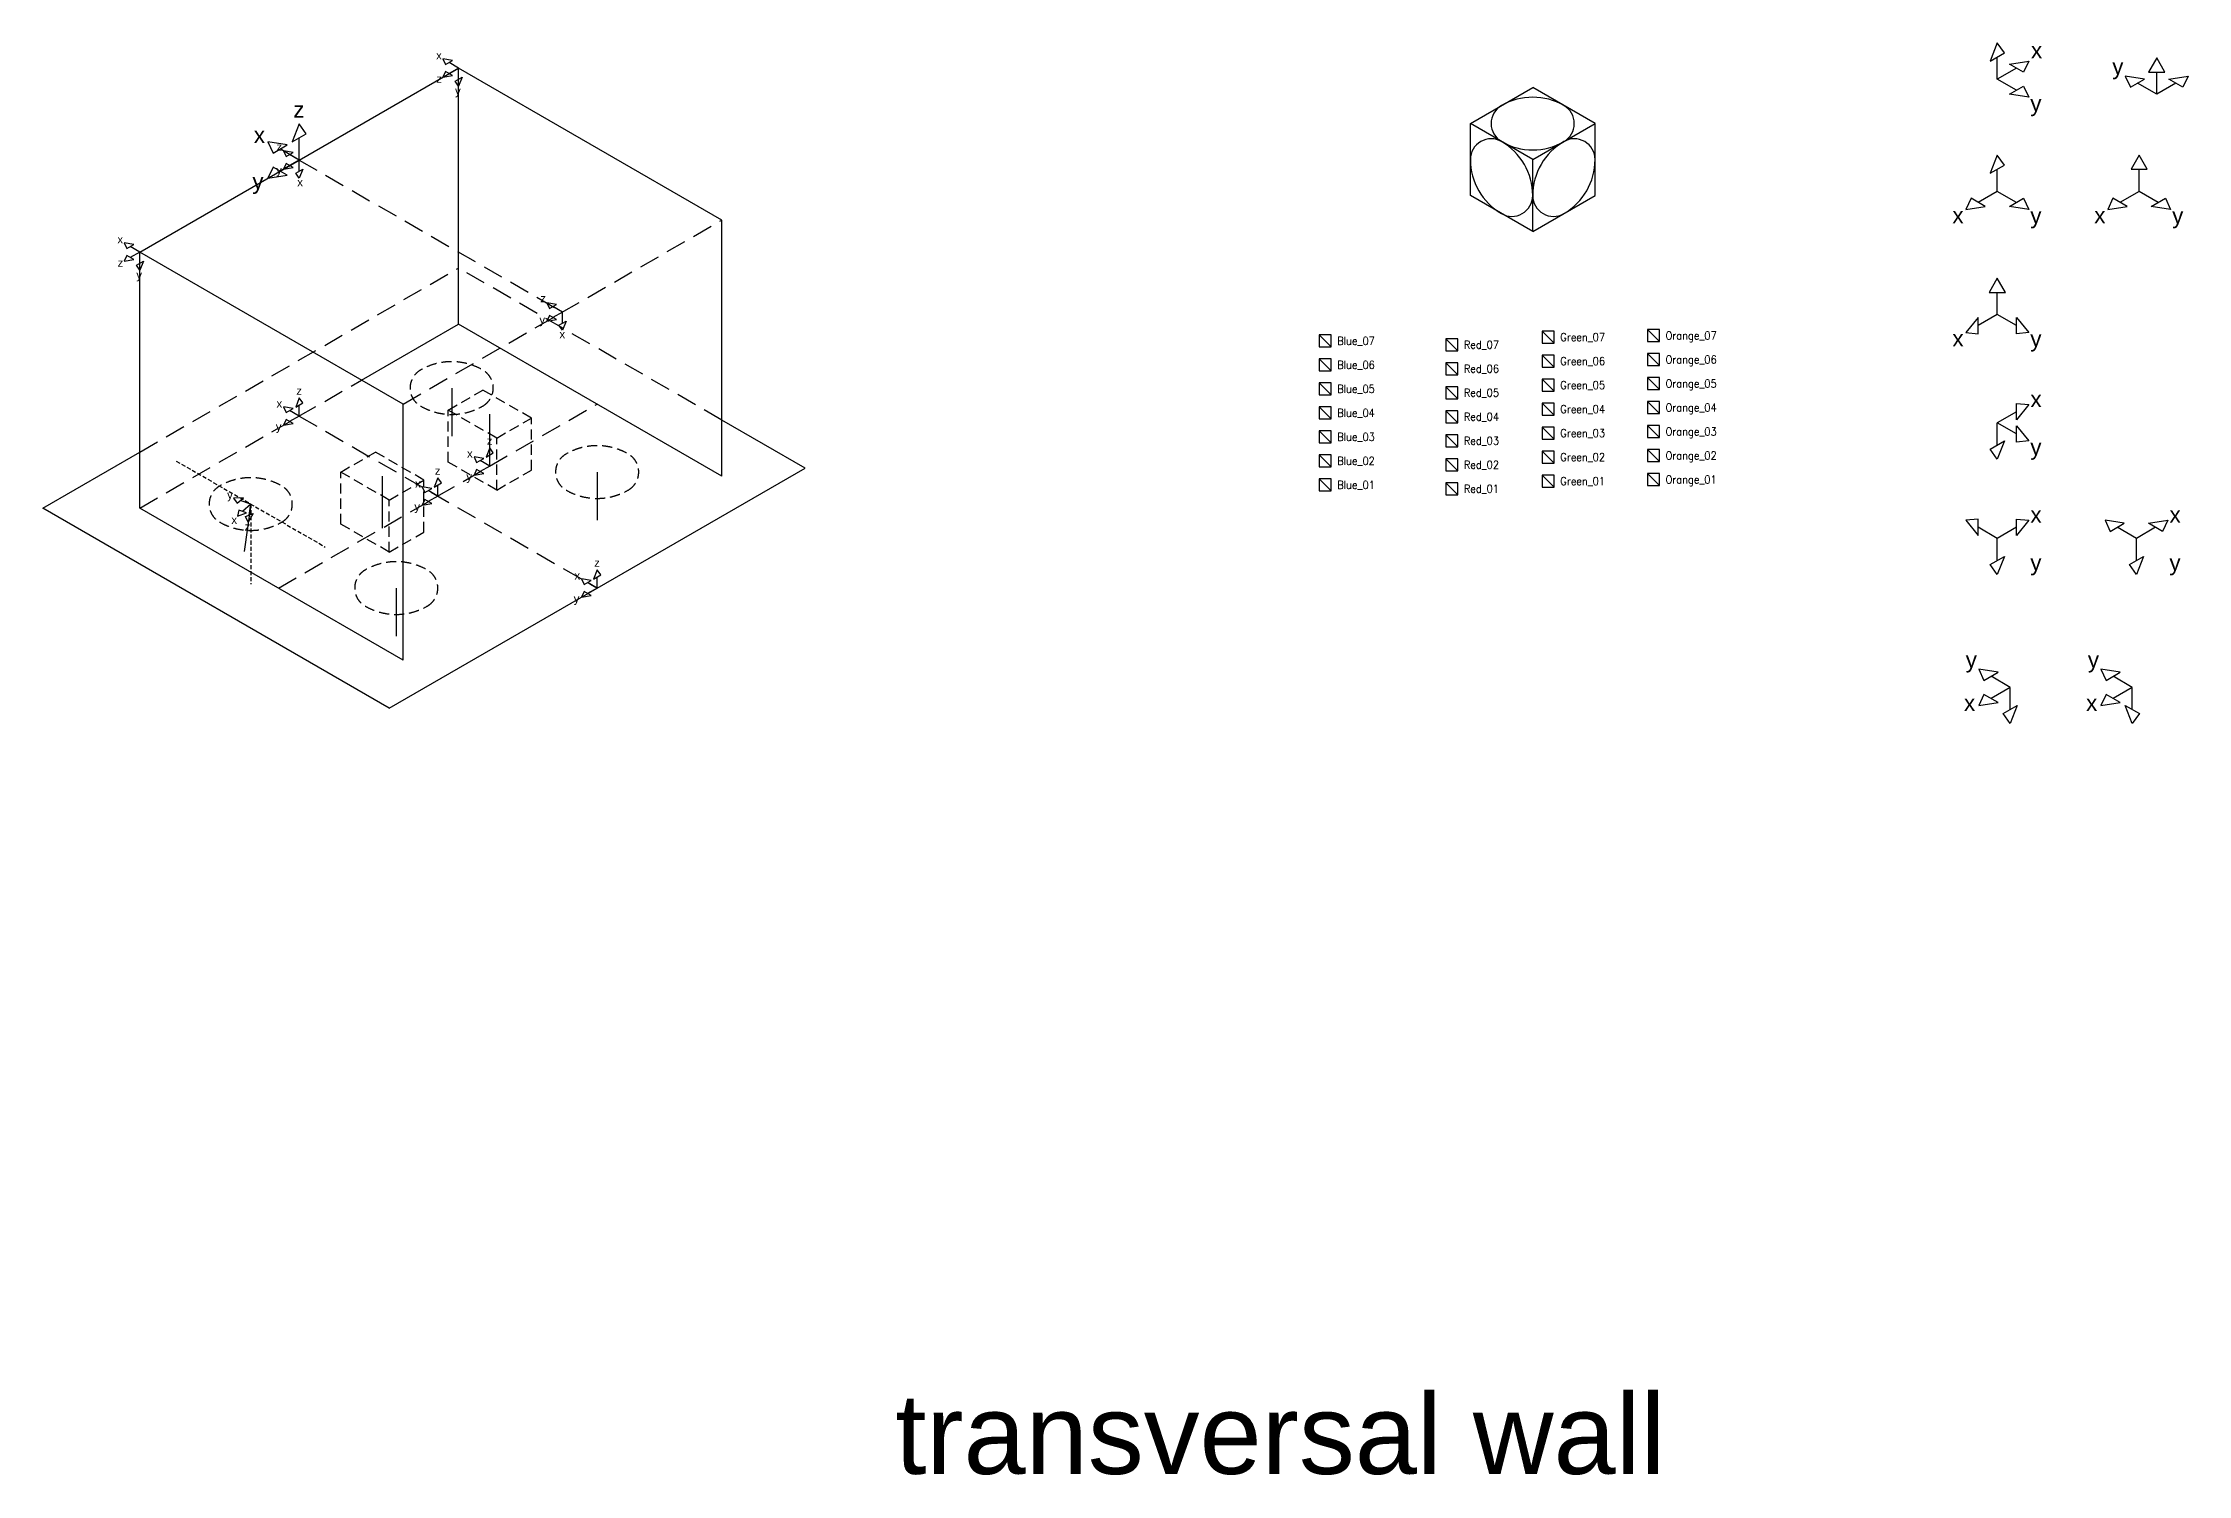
# Model space of a CAD drawing. Header units: millimetres. Extents: x 82860 to 279860, y -75608 to -21238.
# Drawn here: x 121893 to 148707, y -45608 to -27707 of the extents above; entities that cross this region are included whole.
import ezdxf
from ezdxf.enums import TextEntityAlignment as Align

# ---------------------------------------------------------------- set-up
doc = ezdxf.new("R2010")
doc.units = ezdxf.units.MM
doc.linetypes.add('DASHED', pattern=[19.05, 12.7, -6.35])
for name, color, linetype in [('01', 1, 'Continuous'), ('02', 2, 'Continuous'), ('04', 4, 'Continuous'), ('07', 7, 'Continuous'), ('08', 8, 'Continuous'), ('aux_lines', 30, 'Continuous'), ('Blue_01_0.05mm', 158, 'Continuous'), ('Blue_02_0.1mm', 159, 'Continuous'), ('Blue_03_0.2mm', 160, 'Continuous'), ('Blue_04_0.3mm', 161, 'Continuous'), ('Blue_05_0.4mm', 162, 'Continuous'), ('Blue_06_0.5mm', 163, 'Continuous'), ('Blue_07_0.6mm', 164, 'Continuous'), ('Green_01_0.05mm', 103, 'Continuous'), ('Green_02_0.1mm', 104, 'Continuous'), ('Green_03_0.2mm', 105, 'Continuous'), ('Green_04_0.3mm', 106, 'Continuous'), ('Green_05_0.4mm', 107, 'Continuous'), ('Green_06_0.5mm', 108, 'Continuous'), ('Green_07_0.6mm', 109, 'Continuous'), ('Orange_01_0.05mm', 20, 'Continuous'), ('Orange_02_0.1mm', 21, 'Continuous'), ('Orange_03_0.2mm', 22, 'Continuous'), ('Orange_04_0.3mm', 23, 'Continuous'), ('Orange_05_0.4mm', 24, 'Continuous'), ('Orange_06_0.5mm', 25, 'Continuous'), ('Orange_07_0.6mm', 26, 'Continuous'), ('Red_01_0.05mm', 10, 'Continuous'), ('Red_02_0.1mm', 11, 'Continuous'), ('Red_03_0.2mm', 12, 'Continuous'), ('Red_04_0.3mm', 13, 'Continuous'), ('Red_05_0.4mm', 14, 'Continuous'), ('Red_06_0.5mm', 15, 'Continuous'), ('Red_07_0.6mm', 16, 'Continuous')]:
    doc.layers.add(name, color=color, linetype=linetype)
doc.styles.add('Color', font='romans.shx', dxfattribs={"width": 0.9, "height": 100})
doc.styles.get("Standard").update_dxf_attribs({"font": 'arial.ttf'})

msp = doc.modelspace()

# ---------------------------------------------------------------- linework, layer by layer
at = {"layer": '01', "linetype": 'DASHED', "ltscale": 10, "transparency": 33554483}
for p, q in [((126958.9, -32295.8), (127391.9, -32045.8)), ((127998.1, -32395.8), (127391.9, -32045.8)), ((126958.9, -32945.8), (126958.9, -32295.8)), ((127565.1, -32645.8), (126958.9, -32295.8)), ((127565.1, -32645.8), (127998.1, -32395.8)), ((127998.1, -33045.8), (127998.1, -32395.8)), ((127565.1, -33295.8), (127565.1, -32645.8)), ((125616.6, -33070.8), (126049.6, -32820.8)), ((126655.8, -33170.8), (126049.6, -32820.8)), ((127565.1, -33295.8), (126958.9, -32945.8)), ((125616.6, -33720.8), (125616.6, -33070.8)), ((126222.8, -33420.8), (125616.6, -33070.8)), ((126222.8, -33420.8), (126655.8, -33170.8)), ((126655.8, -33820.8), (126655.8, -33170.8)), ((127565.1, -33295.8), (127998.1, -33045.8)), ((126222.8, -34070.8), (126222.8, -33420.8)), ((126222.8, -34070.8), (125616.6, -33720.8)), ((126222.8, -34070.8), (126655.8, -33820.8))]:
    msp.add_line(p, q, dxfattribs=at)
at = {"layer": '01'}
for p, q in [((127478.5, -32995.8), (127478.5, -32345.8)), ((126136.2, -33770.8), (126136.2, -33120.8))]:
    msp.add_line(p, q, dxfattribs=at)
at = {"layer": '02'}
for p, q in [((127002.2, -32020.8), (127002.2, -32620.8)), ((128820.9, -33070.8), (128820.9, -33670.8)), ((124490.7, -33470.8), (124408.9, -34065.2)), ((126309.4, -34520.8), (126309.4, -35120.8))]:
    msp.add_line(p, q, dxfattribs=at)
at = {"layer": '02', "linetype": 'DASHED', "ltscale": 10, "transparency": 33554483, "flags": 128}
for points in [[(127391.9, -32245.8, 0.5773502), (127391.9, -31795.8, 0.2679492), (126612.5, -31795.8, 0.5773503), (126612.5, -32245.8, 0.2679492)], [(129210.6, -33295.8, 0.5773502), (129210.6, -32845.8, 0.2679492), (128431.1, -32845.8, 0.5773503), (128431.1, -33295.8, 0.2679492)], [(124880.4, -33695.8, 0.5773502), (124880.4, -33245.8, 0.2679492), (124101, -33245.8, 0.5773503), (124101, -33695.8, 0.2679492)], [(126699.1, -34745.8, 0.5773502), (126699.1, -34295.8, 0.2679492), (125919.7, -34295.8, 0.5773503), (125919.7, -34745.8, 0.2679492)]]:
    msp.add_lwpolyline(points, format="xyb", close=True, dxfattribs=at)
at = {"layer": '04'}
for p, q in [((123105.1, -30320.8), (127088.8, -28020.8)), ((130379.7, -29920.8), (127088.8, -28020.8)), ((127088.8, -31220.8), (127088.8, -28020.8)), ((130379.7, -33120.8), (130379.7, -29920.8)), ((126396, -32220.8), (123105.1, -30320.8)), ((123105.1, -33520.8), (123105.1, -30320.8)), ((125876.4, -31920.8), (127088.8, -31220.8)), ((130379.7, -33120.8), (127088.8, -31220.8)), ((126396, -35420.8), (126396, -32220.8)), ((131418.9, -33020.8), (130379.7, -32420.8)), ((121892.7, -33520.8), (123105.1, -32820.8)), ((126222.8, -36020.8), (131418.9, -33020.8)), ((126222.8, -36020.8), (121892.7, -33520.8)), ((126396, -35420.8), (123105.1, -33520.8))]:
    msp.add_line(p, q, dxfattribs=at)
at = {"layer": '04', "linetype": 'DASHED', "ltscale": 20, "transparency": 33554559}
for p, q in [((123105.1, -32820.8), (127088.8, -30520.8)), ((130379.7, -32420.8), (127088.8, -30520.8)), ((123105.1, -33520.8), (125876.4, -31920.8))]:
    msp.add_line(p, q, dxfattribs=at)
at = {"layer": '04', "ltscale": 5}
for centre, radius, start, end in [((140515.1, -29165.4), 779.4, 60, 120), ((140255.3, -28715.5), 259.8, 120, 240), ((140774.9, -28715.5), 259.8, 299.99916, 60.00054), ((139995.5, -29165.4), 259.8, 60, 180), ((140515.1, -28265.5), 779.4, 240, 300), ((139735.6, -29615.4), 779.4, 0, 60), ((141294.5, -29615.4), 779.4, 120, 180), ((141034.7, -29165.4), 259.8, 360, 120), ((140515.1, -29165.5), 779.4, 179.99972, 240.00001), ((140515.1, -29165.5), 779.4, 299.99999, 0.00028), ((140255.3, -29615.4), 259.8, 239.99919, 0), ((140774.9, -29615.4), 259.8, 180, 300.00081)]:
    msp.add_arc(centre, radius, start, end, dxfattribs=at)
at = {"layer": '07'}
for p, q in [((139735.6, -28715.5), (140515.1, -28265.5)), ((141294.5, -28715.5), (140515.1, -28265.5)), ((139735.6, -29615.4), (139735.6, -28715.5)), ((140515.1, -29165.4), (139735.6, -28715.5)), ((140515.1, -29165.4), (141294.5, -28715.5)), ((141294.5, -29615.4), (141294.5, -28715.5)), ((140515.1, -30065.4), (140515.1, -29165.4)), ((140515.1, -30065.4), (139735.6, -29615.4)), ((140515.1, -30065.4), (141294.5, -29615.4))]:
    msp.add_line(p, q, dxfattribs=at)
at = {"layer": '08', "linetype": 'DASHED', "ltscale": 20, "transparency": 33554559}
for p, q in [((125096.9, -29170.8), (128387.8, -31070.8)), ((126396, -32220.8), (130379.7, -29920.8)), ((124837.1, -34520.8), (128820.9, -32220.8)), ((125096.9, -32370.8), (128820.9, -34520.8))]:
    msp.add_line(p, q, dxfattribs=at)
at = {"layer": '08', "linetype": 'DASHED', "ltscale": 4, "transparency": 33554559}
for p, q in [((123559.8, -32932.8), (125421.8, -34007.8)), ((124490.7, -33470.8), (124490.7, -34470.8))]:
    msp.add_line(p, q, dxfattribs=at)
at = {"layer": 'Blue_01_0.05mm', "ltscale": 5}
msp.add_line((137845.6, -33156.5), (137995.6, -33306.5), dxfattribs=at)
msp.add_lwpolyline([(137845.6, -33306.5), (137995.6, -33306.5), (137995.6, -33156.5), (137845.6, -33156.5)], close=True, dxfattribs=at)
at = {"layer": 'Blue_02_0.1mm', "ltscale": 5}
msp.add_line((137845.6, -32856.5), (137995.6, -33006.5), dxfattribs=at)
msp.add_lwpolyline([(137845.6, -33006.5), (137995.6, -33006.5), (137995.6, -32856.5), (137845.6, -32856.5)], close=True, dxfattribs=at)
at = {"layer": 'Blue_03_0.2mm', "ltscale": 5}
msp.add_line((137845.6, -32556.5), (137995.6, -32706.5), dxfattribs=at)
msp.add_lwpolyline([(137845.6, -32706.5), (137995.6, -32706.5), (137995.6, -32556.5), (137845.6, -32556.5)], close=True, dxfattribs=at)
at = {"layer": 'Blue_04_0.3mm', "ltscale": 5}
msp.add_line((137845.6, -32256.5), (137995.6, -32406.5), dxfattribs=at)
msp.add_lwpolyline([(137845.6, -32406.5), (137995.6, -32406.5), (137995.6, -32256.5), (137845.6, -32256.5)], close=True, dxfattribs=at)
at = {"layer": 'Blue_05_0.4mm', "ltscale": 5}
msp.add_line((137845.6, -31956.5), (137995.6, -32106.5), dxfattribs=at)
msp.add_lwpolyline([(137845.6, -32106.5), (137995.6, -32106.5), (137995.6, -31956.5), (137845.6, -31956.5)], close=True, dxfattribs=at)
at = {"layer": 'Blue_06_0.5mm', "ltscale": 5}
msp.add_line((137845.6, -31656.5), (137995.6, -31806.5), dxfattribs=at)
msp.add_lwpolyline([(137845.6, -31806.5), (137995.6, -31806.5), (137995.6, -31656.5), (137845.6, -31656.5)], close=True, dxfattribs=at)
at = {"layer": 'Blue_07_0.6mm', "ltscale": 5}
msp.add_line((137845.6, -31356.5), (137995.6, -31506.5), dxfattribs=at)
msp.add_lwpolyline([(137845.6, -31506.5), (137995.6, -31506.5), (137995.6, -31356.5), (137845.6, -31356.5)], close=True, dxfattribs=at)
at = {"layer": 'Green_01_0.05mm', "ltscale": 5}
msp.add_line((140635.1, -33108.8), (140785.1, -33258.8), dxfattribs=at)
msp.add_lwpolyline([(140635.1, -33258.8), (140785.1, -33258.8), (140785.1, -33108.8), (140635.1, -33108.8)], close=True, dxfattribs=at)
at = {"layer": 'Green_02_0.1mm', "ltscale": 5}
msp.add_line((140635.1, -32808.8), (140785.1, -32958.8), dxfattribs=at)
msp.add_lwpolyline([(140635.1, -32958.8), (140785.1, -32958.8), (140785.1, -32808.8), (140635.1, -32808.8)], close=True, dxfattribs=at)
at = {"layer": 'Green_03_0.2mm', "ltscale": 5}
msp.add_line((140635.1, -32508.8), (140785.1, -32658.8), dxfattribs=at)
msp.add_lwpolyline([(140635.1, -32658.8), (140785.1, -32658.8), (140785.1, -32508.8), (140635.1, -32508.8)], close=True, dxfattribs=at)
at = {"layer": 'Green_04_0.3mm'}
for p, q in [((146322.5, -28160), (146322.5, -27883.4)), ((146562.1, -28021.7), (146322.5, -28160)), ((148314.9, -28347.4), (148314.9, -28070.7)), ((146562.1, -28298.4), (146322.5, -28160)), ((148314.9, -28347.4), (148075.3, -28209.1)), ((148554.5, -28209.1), (148314.9, -28347.4)), ((125096.9, -29170.8), (125096.9, -28894.2)), ((125096.9, -29170.8), (124857.3, -29032.5)), ((125096.9, -29170.8), (124857.3, -29309.2)), ((146322.5, -29562.2), (146322.5, -29285.5)), ((148095.7, -29562.2), (148095.7, -29285.5)), ((146322.5, -29562.2), (146082.9, -29700.5)), ((146562.1, -29700.5), (146322.5, -29562.2)), ((148095.7, -29562.2), (147856.1, -29700.5)), ((148335.3, -29700.5), (148095.7, -29562.2)), ((146322.5, -31101.4), (146322.5, -30824.8)), ((146322.5, -31101.4), (146082.9, -31239.8)), ((146562.1, -31239.8), (146322.5, -31101.4)), ((145935.3, -31325), (145930.1, -31328)), ((146562.1, -32316.9), (146322.5, -32455.2)), ((146562.1, -32593.5), (146322.5, -32455.2)), ((146322.5, -32731.9), (146322.5, -32455.2)), ((146322.5, -33899.4), (146082.9, -33761.1)), ((146562.1, -33761.1), (146322.5, -33899.4)), ((148061.2, -33899.4), (147821.6, -33761.1)), ((148300.8, -33761.1), (148061.2, -33899.4)), ((146322.5, -34176.1), (146322.5, -33899.4)), ((148061.2, -34176.1), (148061.2, -33899.4)), ((146483.4, -35761.9), (146243.8, -35623.5)), ((148009.8, -35761.9), (147770.2, -35623.5)), ((146483.4, -35761.9), (146243.8, -35900.2)), ((146483.4, -36038.5), (146483.4, -35761.9)), ((148009.8, -35761.9), (147770.2, -35900.2)), ((148009.8, -36038.5), (148009.8, -35761.9))]:
    msp.add_line(p, q, dxfattribs=at)
at = {"layer": 'Green_04_0.3mm', "ltscale": 5}
msp.add_line((140635.1, -32208.8), (140785.1, -32358.8), dxfattribs=at)
at = {"layer": 'Green_04_0.3mm'}
for points in [[(146322.5, -27706.9), (146234.3, -27934.3), (146410.7, -27832.4)], [(146714.9, -27933.5), (146650.3, -28072.6), (146473.9, -27970.8)], [(147922.5, -28120.8), (147987.1, -28260), (148163.6, -28158.1)], [(148314.9, -27894.3), (148213.1, -28070.7), (148416.8, -28070.7)], [(148707.3, -28120.8), (148642.8, -28260), (148466.3, -28158.1)], [(146714.9, -28386.6), (146473.9, -28349.3), (146650.3, -28247.4)], [(124704.5, -28944.3), (124769.1, -29083.4), (124945.6, -28981.6)], [(125096.9, -28717.7), (125008.7, -28945.1), (125185.2, -28843.2)], [(146322.5, -29109.1), (146234.3, -29336.5), (146410.7, -29234.6)], [(148095.7, -29109.1), (147993.8, -29285.5), (148197.6, -29285.5)], [(124704.5, -29397.4), (124945.6, -29360.1), (124769.1, -29258.2)], [(145930.1, -29788.8), (146171.1, -29751.5), (145994.7, -29649.6)], [(146714.9, -29788.8), (146473.9, -29751.5), (146650.3, -29649.6)], [(147703.3, -29788.8), (147944.3, -29751.5), (147767.9, -29649.6)], [(148488.1, -29788.8), (148247, -29751.5), (148423.5, -29649.6)], [(146322.5, -30648.3), (146220.6, -30824.8), (146424.4, -30824.8)], [(145930.1, -31328), (146082.9, -31341.6), (146082.9, -31137.9)], [(146714.9, -31328), (146562.1, -31341.6), (146562.1, -31137.9)], [(146714.9, -32228.6), (146562.1, -32418.7), (146562.1, -32215)], [(146322.5, -32908.3), (146234.3, -32782.8), (146410.7, -32680.9)], [(146714.9, -32681.7), (146562.1, -32695.4), (146562.1, -32491.6)], [(145930.1, -33672.8), (146082.9, -33863), (146082.9, -33659.2)], [(146714.9, -33672.8), (146562.1, -33863), (146562.1, -33659.2)], [(147668.8, -33672.8), (147733.4, -33812), (147909.9, -33710.1)], [(148453.7, -33672.8), (148389.1, -33812), (148212.6, -33710.1)], [(146322.5, -34352.5), (146234.3, -34227), (146410.7, -34125.1)], [(148061.2, -34352.5), (147973, -34227), (148149.5, -34125.1)], [(146091, -35535.3), (146155.6, -35674.5), (146332, -35572.6)], [(147617.4, -35535.3), (147682, -35674.5), (147858.4, -35572.6)], [(146091, -35988.4), (146332, -35951.1), (146155.6, -35849.3)], [(147617.4, -35988.4), (147858.4, -35951.1), (147682, -35849.3)], [(146483.4, -36215), (146395.2, -36089.5), (146571.6, -35987.6)], [(148009.8, -36215), (147921.6, -35987.6), (148098, -36089.5)]]:
    msp.add_lwpolyline(points, close=True, dxfattribs=at)
at = {"layer": 'Green_04_0.3mm', "ltscale": 5}
msp.add_lwpolyline([(140635.1, -32358.8), (140785.1, -32358.8), (140785.1, -32208.8), (140635.1, -32208.8)], close=True, dxfattribs=at)
at = {"layer": 'Green_05_0.4mm', "ltscale": 5}
msp.add_line((140635.1, -31908.8), (140785.1, -32058.8), dxfattribs=at)
msp.add_lwpolyline([(140635.1, -32058.8), (140785.1, -32058.8), (140785.1, -31908.8), (140635.1, -31908.8)], close=True, dxfattribs=at)
at = {"layer": 'Green_06_0.5mm', "ltscale": 5}
msp.add_line((140635.1, -31608.8), (140785.1, -31758.8), dxfattribs=at)
msp.add_lwpolyline([(140635.1, -31758.8), (140785.1, -31758.8), (140785.1, -31608.8), (140635.1, -31608.8)], close=True, dxfattribs=at)
at = {"layer": 'Green_07_0.6mm', "ltscale": 5}
msp.add_line((140635.1, -31308.8), (140785.1, -31458.8), dxfattribs=at)
msp.add_lwpolyline([(140635.1, -31458.8), (140785.1, -31458.8), (140785.1, -31308.8), (140635.1, -31308.8)], close=True, dxfattribs=at)
at = {"layer": 'Orange_01_0.05mm', "ltscale": 5}
msp.add_line((141949.6, -33089.4), (142099.6, -33239.4), dxfattribs=at)
msp.add_lwpolyline([(141949.6, -33239.4), (142099.6, -33239.4), (142099.6, -33089.4), (141949.6, -33089.4)], close=True, dxfattribs=at)
at = {"layer": 'Orange_02_0.1mm', "ltscale": 5}
msp.add_line((141949.6, -32789.4), (142099.6, -32939.4), dxfattribs=at)
msp.add_lwpolyline([(141949.6, -32939.4), (142099.6, -32939.4), (142099.6, -32789.4), (141949.6, -32789.4)], close=True, dxfattribs=at)
at = {"layer": 'Orange_03_0.2mm', "ltscale": 5}
msp.add_line((141949.6, -32489.4), (142099.6, -32639.4), dxfattribs=at)
msp.add_lwpolyline([(141949.6, -32639.4), (142099.6, -32639.4), (142099.6, -32489.4), (141949.6, -32489.4)], close=True, dxfattribs=at)
at = {"layer": 'Orange_04_0.3mm'}
for p, q in [((127088.8, -28020.8), (126969, -27951.7)), ((127088.8, -28020.8), (126969, -28090)), ((127088.8, -28159.2), (127088.8, -28020.8)), ((125096.9, -29170.8), (124977.1, -29101.7)), ((125096.9, -29170.8), (124977.1, -29240)), ((125096.9, -29309.2), (125096.9, -29170.8)), ((123105.1, -30320.8), (122985.3, -30251.7)), ((123105.1, -30320.8), (122985.3, -30390)), ((123105.1, -30459.2), (123105.1, -30320.8)), ((128387.8, -31070.8), (128268, -31001.7)), ((128387.8, -31070.8), (128268, -31140)), ((128387.8, -31209.2), (128387.8, -31070.8)), ((125096.9, -32370.8), (124977.1, -32301.7)), ((125096.9, -32370.8), (124977.1, -32440)), ((125096.9, -32370.8), (125096.9, -32232.5)), ((127478.5, -32995.8), (127358.7, -32926.7)), ((127478.5, -32995.8), (127478.5, -32857.5)), ((126829, -33370.8), (126829, -33232.5)), ((127478.5, -32995.8), (127358.7, -33065)), ((124490.7, -33470.8), (124360.1, -33425.2)), ((124490.7, -33470.8), (124388.7, -33564.2)), ((124471.9, -33607.9), (124490.7, -33470.8)), ((126829, -33370.8), (126709.2, -33301.7)), ((126829, -33370.8), (126709.2, -33440)), ((128820.9, -34520.8), (128701.1, -34451.7)), ((128820.9, -34520.8), (128701.1, -34590)), ((128820.9, -34520.8), (128820.9, -34382.5))]:
    msp.add_line(p, q, dxfattribs=at)
at = {"layer": 'Orange_04_0.3mm', "ltscale": 5}
msp.add_line((141949.6, -32189.4), (142099.6, -32339.4), dxfattribs=at)
at = {"layer": 'Orange_04_0.3mm'}
for points in [[(126892.6, -27907.6), (126924.9, -27977.1), (127013.1, -27926.2)], [(126892.6, -28134.1), (127013.1, -28115.5), (126924.9, -28064.5)], [(127088.8, -28247.4), (127044.7, -28184.6), (127132.9, -28133.7)], [(124900.7, -29057.6), (124933, -29127.1), (125021.3, -29076.2)], [(124900.7, -29284.1), (125021.3, -29265.5), (124933, -29214.5)], [(125096.9, -29397.4), (125052.8, -29334.6), (125141.1, -29283.7)], [(122908.9, -30207.6), (122941.2, -30277.1), (123029.4, -30226.2)], [(122908.9, -30434.1), (123029.4, -30415.5), (122941.2, -30364.5)], [(123105.1, -30547.4), (123061, -30484.6), (123149.2, -30433.7)], [(128191.6, -30957.6), (128223.9, -31027.1), (128312.2, -30976.2)], [(128191.6, -31184.1), (128312.2, -31165.5), (128223.9, -31114.5)], [(128387.8, -31297.4), (128343.7, -31234.6), (128432, -31183.7)], [(125096.9, -32144.3), (125052.8, -32258), (125141.1, -32207)], [(124900.7, -32257.6), (124933, -32327.1), (125021.3, -32276.2)], [(124900.7, -32484.1), (125021.3, -32465.5), (124933, -32414.5)], [(127282.3, -32882.6), (127314.6, -32952.1), (127402.8, -32901.2)], [(127478.5, -32769.3), (127434.4, -32883), (127522.6, -32832)], [(126829, -33144.3), (126784.9, -33258), (126873.1, -33207)], [(127282.3, -33109.1), (127402.8, -33090.5), (127314.6, -33039.5)], [(124276.8, -33396.1), (124321.5, -33458.4), (124398.7, -33392)], [(126632.8, -33257.6), (126665.1, -33327.1), (126753.3, -33276.2)], [(126632.8, -33484.1), (126753.3, -33465.5), (126665.1, -33414.5)], [(124323.6, -33623.8), (124437.2, -33579.6), (124340.1, -33548.9)], [(124459.8, -33695.3), (124424.7, -33627.1), (124519, -33588.7)], [(128820.9, -34294.3), (128776.7, -34408), (128865, -34357)], [(128624.6, -34407.6), (128656.9, -34477.1), (128745.2, -34426.2)], [(128624.6, -34634.1), (128745.2, -34615.5), (128656.9, -34564.5)]]:
    msp.add_lwpolyline(points, close=True, dxfattribs=at)
at = {"layer": 'Orange_04_0.3mm', "ltscale": 5}
msp.add_lwpolyline([(141949.6, -32339.4), (142099.6, -32339.4), (142099.6, -32189.4), (141949.6, -32189.4)], close=True, dxfattribs=at)
at = {"layer": 'Orange_05_0.4mm', "ltscale": 5}
msp.add_line((141949.6, -31889.4), (142099.6, -32039.4), dxfattribs=at)
msp.add_lwpolyline([(141949.6, -32039.4), (142099.6, -32039.4), (142099.6, -31889.4), (141949.6, -31889.4)], close=True, dxfattribs=at)
at = {"layer": 'Orange_06_0.5mm', "ltscale": 5}
msp.add_line((141949.6, -31589.4), (142099.6, -31739.4), dxfattribs=at)
msp.add_lwpolyline([(141949.6, -31739.4), (142099.6, -31739.4), (142099.6, -31589.4), (141949.6, -31589.4)], close=True, dxfattribs=at)
at = {"layer": 'Orange_07_0.6mm', "ltscale": 5}
msp.add_line((141949.6, -31289.4), (142099.6, -31439.4), dxfattribs=at)
msp.add_lwpolyline([(141949.6, -31439.4), (142099.6, -31439.4), (142099.6, -31289.4), (141949.6, -31289.4)], close=True, dxfattribs=at)
at = {"layer": 'Red_01_0.05mm', "ltscale": 5}
msp.add_line((139428.7, -33204.2), (139578.7, -33354.2), dxfattribs=at)
msp.add_lwpolyline([(139428.7, -33354.2), (139578.7, -33354.2), (139578.7, -33204.2), (139428.7, -33204.2)], close=True, dxfattribs=at)
at = {"layer": 'Red_02_0.1mm', "ltscale": 5}
msp.add_line((139428.7, -32904.2), (139578.7, -33054.2), dxfattribs=at)
msp.add_lwpolyline([(139428.7, -33054.2), (139578.7, -33054.2), (139578.7, -32904.2), (139428.7, -32904.2)], close=True, dxfattribs=at)
at = {"layer": 'Red_03_0.2mm', "ltscale": 5}
msp.add_line((139428.7, -32604.2), (139578.7, -32754.2), dxfattribs=at)
msp.add_lwpolyline([(139428.7, -32754.2), (139578.7, -32754.2), (139578.7, -32604.2), (139428.7, -32604.2)], close=True, dxfattribs=at)
at = {"layer": 'Red_04_0.3mm', "ltscale": 5}
msp.add_line((139428.7, -32304.2), (139578.7, -32454.2), dxfattribs=at)
msp.add_lwpolyline([(139428.7, -32454.2), (139578.7, -32454.2), (139578.7, -32304.2), (139428.7, -32304.2)], close=True, dxfattribs=at)
at = {"layer": 'Red_05_0.4mm', "ltscale": 5}
msp.add_line((139428.7, -32004.2), (139578.7, -32154.2), dxfattribs=at)
msp.add_lwpolyline([(139428.7, -32154.2), (139578.7, -32154.2), (139578.7, -32004.2), (139428.7, -32004.2)], close=True, dxfattribs=at)
at = {"layer": 'Red_06_0.5mm', "ltscale": 5}
msp.add_line((139428.7, -31704.2), (139578.7, -31854.2), dxfattribs=at)
msp.add_lwpolyline([(139428.7, -31854.2), (139578.7, -31854.2), (139578.7, -31704.2), (139428.7, -31704.2)], close=True, dxfattribs=at)
at = {"layer": 'Red_07_0.6mm', "ltscale": 5}
msp.add_line((139428.7, -31404.2), (139578.7, -31554.2), dxfattribs=at)
msp.add_lwpolyline([(139428.7, -31554.2), (139578.7, -31554.2), (139578.7, -31404.2), (139428.7, -31404.2)], close=True, dxfattribs=at)

# ---------------------------------------------------------------- texts
at = {"layer": 'aux_lines'}
msp.add_text('transversal wall', height=1000, dxfattribs=at).set_placement((132547.3, -45593.9))
at = {"layer": 'Blue_01_0.05mm', "ltscale": 5, "style": 'Color', "width": 0.9}
msp.add_text('Blue_01', height=100, dxfattribs=at).set_placement((138070.6, -33231.5), align=Align.MIDDLE_LEFT)
at = {"layer": 'Blue_02_0.1mm', "ltscale": 5, "style": 'Color', "width": 0.9}
msp.add_text('Blue_02', height=100, dxfattribs=at).set_placement((138070.6, -32931.5), align=Align.MIDDLE_LEFT)
at = {"layer": 'Blue_03_0.2mm', "ltscale": 5, "style": 'Color', "width": 0.9}
msp.add_text('Blue_03', height=100, dxfattribs=at).set_placement((138070.6, -32631.5), align=Align.MIDDLE_LEFT)
at = {"layer": 'Blue_04_0.3mm', "ltscale": 5, "style": 'Color', "width": 0.9}
msp.add_text('Blue_04', height=100, dxfattribs=at).set_placement((138070.6, -32331.5), align=Align.MIDDLE_LEFT)
at = {"layer": 'Blue_05_0.4mm', "ltscale": 5, "style": 'Color', "width": 0.9}
msp.add_text('Blue_05', height=100, dxfattribs=at).set_placement((138070.6, -32031.5), align=Align.MIDDLE_LEFT)
at = {"layer": 'Blue_06_0.5mm', "ltscale": 5, "style": 'Color', "width": 0.9}
msp.add_text('Blue_06', height=100, dxfattribs=at).set_placement((138070.6, -31731.5), align=Align.MIDDLE_LEFT)
at = {"layer": 'Blue_07_0.6mm', "ltscale": 5, "style": 'Color', "width": 0.9}
msp.add_text('Blue_07', height=100, dxfattribs=at).set_placement((138070.6, -31431.5), align=Align.MIDDLE_LEFT)
at = {"layer": 'Green_01_0.05mm', "ltscale": 5, "style": 'Color', "width": 0.9}
msp.add_text('Green_01', height=100, dxfattribs=at).set_placement((140860.1, -33183.8), align=Align.MIDDLE_LEFT)
at = {"layer": 'Green_02_0.1mm', "ltscale": 5, "style": 'Color', "width": 0.9}
msp.add_text('Green_02', height=100, dxfattribs=at).set_placement((140860.1, -32883.8), align=Align.MIDDLE_LEFT)
at = {"layer": 'Green_03_0.2mm', "ltscale": 5, "style": 'Color', "width": 0.9}
msp.add_text('Green_03', height=100, dxfattribs=at).set_placement((140860.1, -32583.8), align=Align.MIDDLE_LEFT)
at = {"layer": 'Green_04_0.3mm'}
for s, p in [('x', (146744, -27899.3)), ('y', (147759.3, -28102.1)), ('y', (146734.9, -28563.2)), ('z', (125022.8, -28640)), ('x', (124529.6, -28958.5)), ('y', (124511.3, -29534.8)), ('x', (145761.4, -29961.4)), ('y', (146734.9, -29965.4)), ('x', (147534.6, -29961.4)), ('y', (148508.1, -29965.4)), ('x', (145761.4, -31500.6)), ('y', (146734.9, -31504.6)), ('x', (146736.8, -32259.2)), ('y', (146734.9, -32858.4)), ('x', (146736.8, -33703.5)), ('x', (148475.5, -33703.5)), ('y', (146734.9, -34302.6)), ('y', (148473.6, -34302.6)), ('y', (145927.8, -35516.6)), ('y', (147454.2, -35516.6)), ('x', (145906, -36056.9)), ('x', (147432.5, -36056.9))]:
    msp.add_text(s, height=200, dxfattribs=at).set_placement(p)
at = {"layer": 'Green_04_0.3mm', "ltscale": 5, "style": 'Color', "width": 0.9}
msp.add_text('Green_04', height=100, dxfattribs=at).set_placement((140860.1, -32283.8), align=Align.MIDDLE_LEFT)
at = {"layer": 'Green_05_0.4mm', "ltscale": 5, "style": 'Color', "width": 0.9}
msp.add_text('Green_05', height=100, dxfattribs=at).set_placement((140860.1, -31983.8), align=Align.MIDDLE_LEFT)
at = {"layer": 'Green_06_0.5mm', "ltscale": 5, "style": 'Color', "width": 0.9}
msp.add_text('Green_06', height=100, dxfattribs=at).set_placement((140860.1, -31683.8), align=Align.MIDDLE_LEFT)
at = {"layer": 'Green_07_0.6mm', "ltscale": 5, "style": 'Color', "width": 0.9}
msp.add_text('Green_07', height=100, dxfattribs=at).set_placement((140860.1, -31383.8), align=Align.MIDDLE_LEFT)
at = {"layer": 'Orange_01_0.05mm', "ltscale": 5, "style": 'Color', "width": 0.9}
msp.add_text('Orange_01', height=100, dxfattribs=at).set_placement((142174.6, -33164.4), align=Align.MIDDLE_LEFT)
at = {"layer": 'Orange_02_0.1mm', "ltscale": 5, "style": 'Color', "width": 0.9}
msp.add_text('Orange_02', height=100, dxfattribs=at).set_placement((142174.6, -32864.4), align=Align.MIDDLE_LEFT)
at = {"layer": 'Orange_03_0.2mm', "ltscale": 5, "style": 'Color', "width": 0.9}
msp.add_text('Orange_03', height=100, dxfattribs=at).set_placement((142174.6, -32564.4), align=Align.MIDDLE_LEFT)
at = {"layer": 'Orange_04_0.3mm'}
for s, p in [('x', (126808.2, -27912.5)), ('z', (126810, -28204.7)), ('y', (127044.8, -28357.1)), ('z', (124812.7, -29054.5)), ('y', (124809.2, -29345.6)), ('x', (125072.7, -29498.4)), ('x', (122824.5, -30212.5)), ('z', (122826.3, -30504.7)), ('y', (123061.1, -30657.1)), ('z', (128110, -30948.2)), ('y', (128099.2, -31218.3)), ('x', (128349.9, -31398)), ('z', (125059.9, -32105.4)), ('x', (124813.3, -32264.7)), ('y', (124804.1, -32552.8)), ('z', (127441.4, -32730.4)), ('x', (127194.8, -32889.7)), ('x', (126545.3, -33264.7)), ('z', (126791.9, -33105.4)), ('y', (127185.7, -33177.8)), ('y', (124196.3, -33406.9)), ('y', (126536.2, -33552.8)), ('x', (124249.4, -33718.3)), ('z', (124414.5, -33802.5)), ('z', (128783.8, -34255.4)), ('x', (128537.2, -34414.7)), ('y', (128528.1, -34702.8))]:
    msp.add_text(s, height=100, dxfattribs=at).set_placement(p)
at = {"layer": 'Orange_04_0.3mm', "ltscale": 5, "style": 'Color', "width": 0.9}
msp.add_text('Orange_04', height=100, dxfattribs=at).set_placement((142174.6, -32264.4), align=Align.MIDDLE_LEFT)
at = {"layer": 'Orange_05_0.4mm', "ltscale": 5, "style": 'Color', "width": 0.9}
msp.add_text('Orange_05', height=100, dxfattribs=at).set_placement((142174.6, -31964.4), align=Align.MIDDLE_LEFT)
at = {"layer": 'Orange_06_0.5mm', "ltscale": 5, "style": 'Color', "width": 0.9}
msp.add_text('Orange_06', height=100, dxfattribs=at).set_placement((142174.6, -31664.4), align=Align.MIDDLE_LEFT)
at = {"layer": 'Orange_07_0.6mm', "ltscale": 5, "style": 'Color', "width": 0.9}
msp.add_text('Orange_07', height=100, dxfattribs=at).set_placement((142174.6, -31364.4), align=Align.MIDDLE_LEFT)
at = {"layer": 'Red_01_0.05mm', "ltscale": 5, "style": 'Color', "width": 0.9}
msp.add_text('Red_01', height=100, dxfattribs=at).set_placement((139653.7, -33279.2), align=Align.MIDDLE_LEFT)
at = {"layer": 'Red_02_0.1mm', "ltscale": 5, "style": 'Color', "width": 0.9}
msp.add_text('Red_02', height=100, dxfattribs=at).set_placement((139653.7, -32979.2), align=Align.MIDDLE_LEFT)
at = {"layer": 'Red_03_0.2mm', "ltscale": 5, "style": 'Color', "width": 0.9}
msp.add_text('Red_03', height=100, dxfattribs=at).set_placement((139653.7, -32679.2), align=Align.MIDDLE_LEFT)
at = {"layer": 'Red_04_0.3mm', "ltscale": 5, "style": 'Color', "width": 0.9}
msp.add_text('Red_04', height=100, dxfattribs=at).set_placement((139653.7, -32379.2), align=Align.MIDDLE_LEFT)
at = {"layer": 'Red_05_0.4mm', "ltscale": 5, "style": 'Color', "width": 0.9}
msp.add_text('Red_05', height=100, dxfattribs=at).set_placement((139653.7, -32079.2), align=Align.MIDDLE_LEFT)
at = {"layer": 'Red_06_0.5mm', "ltscale": 5, "style": 'Color', "width": 0.9}
msp.add_text('Red_06', height=100, dxfattribs=at).set_placement((139653.7, -31779.2), align=Align.MIDDLE_LEFT)
at = {"layer": 'Red_07_0.6mm', "ltscale": 5, "style": 'Color', "width": 0.9}
msp.add_text('Red_07', height=100, dxfattribs=at).set_placement((139653.7, -31479.2), align=Align.MIDDLE_LEFT)

doc.saveas('drawing.dxf')
